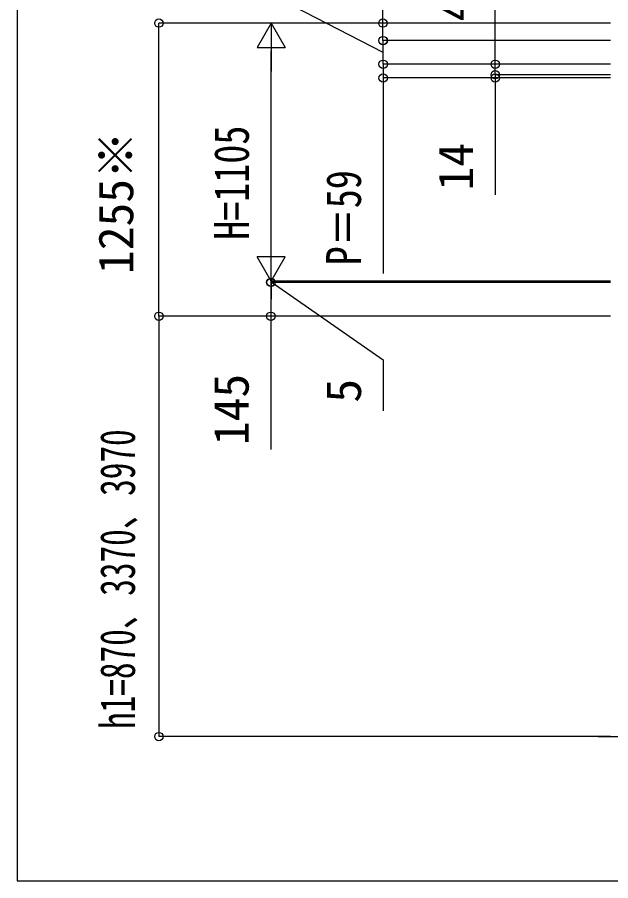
# Model space of a CAD drawing. Units: millimetres, scale not verified. Extents: x -10500 to 10500, y -15604 to 15536.
# Drawn here: x -10500 to -7959, y -15604 to -11907 of the extents above; entities that cross this region are included whole.
import ezdxf
from ezdxf.enums import TextEntityAlignment as Align

# ---------------------------------------------------------------- set-up
doc = ezdxf.new("R2010")
doc.units = ezdxf.units.MM
doc.header["$LTSCALE"] = 80
for name, color, linetype in [('0-6_YKK_D', 6, 'Continuous'), ('0-7_YKK_ZWAK', 7, 'Continuous'), ('0-8_YSS_K', 3, 'Continuous')]:
    doc.layers.add(name, color=color, linetype=linetype)
doc.styles.add('ＭＳ ゴシック', font='')
doc.styles.get('ＭＳ ゴシック').set_extended_font_data('MS Gothic')

msp = doc.modelspace()

# ---------------------------------------------------------------- linework, layer by layer
at = {"layer": '0-6_YKK_D'}
for p, q in [((-8934.44, -11931.6), (-8934.44, -11425.65)), ((-8453.44, -12107.6), (-8453.44, -11592.37)), ((-7960.5, -11931.6), (-9894.44, -11931.6)), ((-9893.44, -13186.6), (-9893.44, -11931.6)), ((-9413.44, -11931.6), (-9473.44, -12035.52)), ((-7960.5, -11931.6), (-9414.44, -11931.6)), ((-9413.44, -11931.6), (-9353.44, -12035.52)), ((-9413.44, -11931.6), (-9413.44, -12139.45)), ((-7960.5, -11931.6), (-8935.44, -11931.6)), ((-8934.44, -12006.6), (-8934.44, -11931.6)), ((-7960.5, -12006.6), (-8935.44, -12006.6)), ((-7960, -12006.6), (-8934.44, -12006.6)), ((-8934.44, -12006.6), (-8934.44, -12078.6)), ((-8933.44, -12107.6), (-8933.44, -12006.6)), ((-9473.44, -12035.52), (-9353.44, -12035.52)), ((-9413.44, -12916.6), (-9413.44, -12051.6)), ((-8933.44, -12107.6), (-8933.44, -12035.6)), ((-8453.44, -12152.6), (-8453.44, -12080.6)), ((-7960, -12107.6), (-8934.44, -12107.6)), ((-7960, -12107.6), (-8934.44, -12107.6)), ((-8933.44, -12107.6), (-8933.44, -12166.6)), ((-7960, -12107.6), (-8454.44, -12107.6)), ((-8453.44, -12152.6), (-8453.44, -12107.6)), ((-7960, -12152.6), (-8454.44, -12152.6)), ((-7960, -12152.6), (-8454.44, -12152.6)), ((-8453.44, -12152.6), (-8453.44, -12166.6)), ((-8453.44, -12152.6), (-8453.44, -12224.6)), ((-7960, -12166.6), (-8934.44, -12166.6)), ((-8933.44, -12166.6), (-8933.44, -13004.05)), ((-7960, -12166.6), (-8454.44, -12166.6)), ((-8453.44, -12166.6), (-8453.44, -12666.76)), ((-9413.44, -13036.6), (-9413.44, -12828.75)), ((-9413.44, -13036.6), (-9473.44, -12932.68)), ((-9353.44, -12932.68), (-9473.44, -12932.68)), ((-9413.44, -13036.6), (-9353.44, -12932.68)), ((-9413.44, -13036.6), (-9413.44, -12964.6)), ((-7960.5, -13041.6), (-9415.44, -13041.6)), ((-7960.5, -13036.6), (-9414.44, -13036.6)), ((-7960.5, -13036.6), (-9414.44, -13036.6)), ((-7960.5, -13041.6), (-9414.44, -13041.6)), ((-9413.44, -13041.6), (-9413.44, -13036.6)), ((-9413.44, -13041.6), (-9413.44, -13036.6)), ((-9413.44, -13041.6), (-9413.44, -13113.6)), ((-7960.5, -13186.6), (-9894.44, -13186.6)), ((-7960.5, -13186.6), (-9894.44, -13186.6)), ((-9893.44, -13186.6), (-9893.44, -14986.6)), ((-7960.5, -13186.6), (-9415.44, -13186.6)), ((-7960.5, -14986.6), (-9894.44, -14986.6))]:
    msp.add_line(p, q, dxfattribs=at)
for points in [[(-8933.44, -12057.1), (-9413.44, -11809.25), (-9413.44, -11351.09)], [(-9414.44, -13041.6), (-9414.44, -13186.6), (-9414.44, -13757.33)], [(-9413.44, -13039.1), (-8933.44, -13373.45), (-8933.44, -13591.68)]]:
    msp.add_lwpolyline(points, dxfattribs=at)
for centre in [(-9893.44, -11931.6), (-8934.44, -11931.6), (-8934.44, -12006.6), (-8933.44, -12006.6), (-8933.44, -12107.6), (-8933.44, -12107.6), (-8453.44, -12107.6), (-8933.44, -12166.6), (-8453.44, -12152.6), (-8453.44, -12152.6), (-8453.44, -12166.6), (-9414.44, -13041.6), (-9413.44, -13041.6), (-9893.44, -13186.6), (-9893.44, -13186.6), (-9414.44, -13186.6), (-9893.44, -14986.6)]:
    msp.add_circle(centre, 18, dxfattribs=at)
at = {"layer": '0-7_YKK_ZWAK'}
msp.add_line((-10500, 14996.4), (-10500, -15603.6), dxfattribs=at)
msp.add_lwpolyline([(-10500, -15603.6), (10500, -15603.6), (10500, 14996.4)], dxfattribs=at)
at = {"layer": '0-8_YSS_K'}
msp.add_line((-8012.5, -14986.6), (-481.5, -14986.6), dxfattribs=at)

# ---------------------------------------------------------------- texts
at = {"layer": '0-6_YKK_D', "style": 'ＭＳ ゴシック'}
for s, p in [('45', (-8503.44, -11924.03)), ('1255※', (-9958.51, -13005.93)), ('14', (-8503.44, -12648.05)), ('145', (-9464.44, -13738.62)), ('5', (-8983.44, -13556.75))]:
    msp.add_text(s, height=149.6, rotation=90, dxfattribs=at).set_placement(p, align=Align.BOTTOM_LEFT)
for s, width, p in [('H=1105', 0.8, (-9463.44, -12859.18)), ('P＝59', 0.8, (-8983.44, -12968.89)), ('h1=870、3370、3970', 0.7, (-9951.26, -14953.95))]:
    msp.add_text(s, height=149.6, rotation=90, dxfattribs=dict(at, width=width)).set_placement(p, align=Align.BOTTOM_LEFT)

doc.saveas('drawing.dxf')
